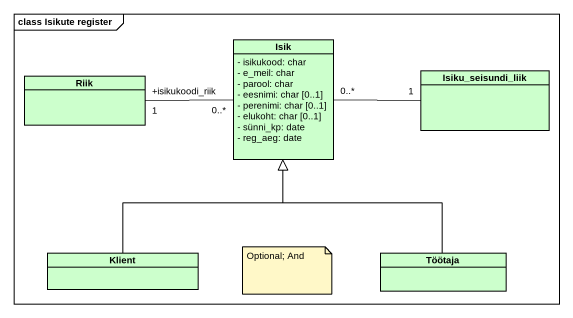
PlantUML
@startuml
mainframe class Isikute register
hide circle
hide empty members
skinparam classAttributeIconSize 0
class Isik #CCFFCC {
  - isikukood: char
  - e_meil: char
  - parool: char
  - eesnimi: char [0..1]
  - perenimi: char [0..1]
  - elukoht: char [0..1]
  - sünni_kp: date
  - reg_aeg: date
}
class Riik #CCFFCC
class Isiku_seisundi_liik #CCFFCC
class Klient #CCFFCC
class Töötaja #CCFFCC
Riik "+isikukoodi_riik\n1" -right- "0..*" Isik
Isiku_seisundi_liik "1" -left- "0..*" Isik
Klient -up-|> Isik
Töötaja -up-|> Isik
note as N1
  Optional; And
end note
@enduml
